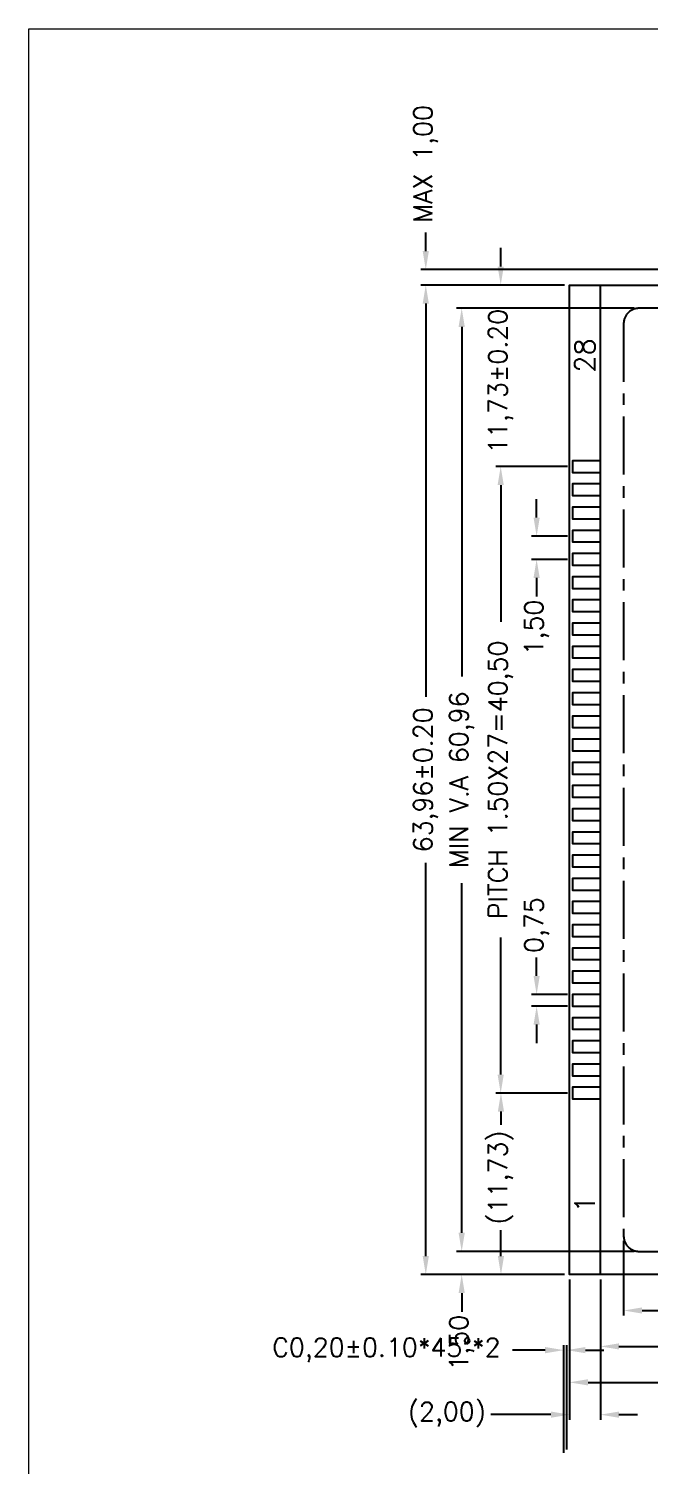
# Model space of a CAD drawing. Header units: millimetres. Extents: x 496 to 1208, y 1378 to 1539.
# Drawn here: x 495.6 to 535.7, y 1446.5 to 1539.4 of the extents above; entities that cross this region are included whole.
import ezdxf
from ezdxf.enums import TextEntityAlignment as Align

# ---------------------------------------------------------------- set-up
doc = ezdxf.new("R2010")
doc.units = ezdxf.units.MM
doc.header["$LTSCALE"] = 3
doc.linetypes.add('CENTER', pattern=[2, 1.25, -0.25, 0.25, -0.25])
doc.layers.add('1', color=7, linetype='Continuous')
doc.layers.add('DIM', color=4, linetype='Continuous')
doc.styles.add('romans', font='romans.shx')
doc.dimstyles.new('LCDDIM', dxfattribs={"dimtxt": 1.3, "dimasz": 1.04, "dimexe": 0.325, "dimexo": 0.325, "dimgap": 0.26, "dimtad": 0, "dimzin": 0, "dimtxsty": 'Standard', "dimcen": 2.5, "dimadec": 0, "dimazin": 0, "dimtfac": 1, "dimtofl": 0, "dimtmove": 0, "dimatfit": 0, "dimfxl": 1, "dimarcsym": 0})

# ---------------------------------------------------------------- blocks, each defined once
blk = doc.blocks.new('*D147')
at = {"layer": 'Defpoints', "color": 0}
for p in [(526.078, 1511.053), (530.722, 1511.053), (530.722, 1470.553)]:
    blk.add_point(p, dxfattribs=at)
at = {"layer": 'DIM', "color": 0, "lineweight": -2}
for p, q in [((530.397, 1511.053), (525.753, 1511.053)), ((526.078, 1509.853), (526.078, 1501.006)), ((526.078, 1471.753), (526.078, 1480.6)), ((530.397, 1470.553), (525.753, 1470.553))]:
    blk.add_line(p, q, dxfattribs=at)
at = {"layer": 'DIM', "color": 0}
for points in [[(525.878, 1509.853), (526.278, 1509.853), (526.078, 1511.053)], [(525.878, 1471.753), (526.278, 1471.753), (526.078, 1470.553)]]:
    blk.add_solid(points, dxfattribs=at)
at = {"layer": 'DIM', "color": 0, "insert": (526.078, 1490.803), "char_height": 1.2, "attachment_point": 5, "rotation": 90, "style": 'romans'}
blk.add_mtext('PITCH 1.50X27=40,50', dxfattribs=at)
blk = doc.blocks.new('*D148')
at = {"layer": 'Defpoints', "color": 0}
for p in [(528.4, 1476.928), (530.722, 1476.928), (530.722, 1476.178)]:
    blk.add_point(p, dxfattribs=at)
at = {"layer": 'DIM', "color": 0, "lineweight": -2}
for p, q in [((528.4, 1478.128), (528.4, 1479.328)), ((530.397, 1476.928), (528.075, 1476.928)), ((530.397, 1476.178), (528.075, 1476.178)), ((528.4, 1474.978), (528.4, 1473.778))]:
    blk.add_line(p, q, dxfattribs=at)
at = {"layer": 'DIM', "color": 0}
for points in [[(528.2, 1478.128), (528.6, 1478.128), (528.4, 1476.928)], [(528.2, 1474.978), (528.6, 1474.978), (528.4, 1476.178)]]:
    blk.add_solid(points, dxfattribs=at)
at = {"layer": 'DIM', "color": 0, "insert": (528.4, 1481.416), "char_height": 1.2, "attachment_point": 5, "rotation": 90, "style": 'romans'}
blk.add_mtext('0,75', dxfattribs=at)
blk = doc.blocks.new('*D151')
at = {"layer": 'Defpoints', "color": 0}
for p in [(523.556, 1521.283), (535.022, 1521.283), (535.022, 1460.323)]:
    blk.add_point(p, dxfattribs=at)
at = {"layer": 'DIM', "color": 0, "lineweight": -2}
for p, q in [((534.697, 1521.283), (523.231, 1521.283)), ((523.556, 1520.083), (523.556, 1497.491)), ((523.556, 1461.523), (523.556, 1484.114)), ((534.697, 1460.323), (523.231, 1460.323))]:
    blk.add_line(p, q, dxfattribs=at)
at = {"layer": 'DIM', "color": 0}
for points in [[(523.356, 1520.083), (523.756, 1520.083), (523.556, 1521.283)], [(523.356, 1461.523), (523.756, 1461.523), (523.556, 1460.323)]]:
    blk.add_solid(points, dxfattribs=at)
at = {"layer": 'DIM', "color": 0, "insert": (523.556, 1490.803), "char_height": 1.2, "attachment_point": 5, "rotation": 90, "style": 'romans'}
blk.add_mtext('MIN V.A 60,96', dxfattribs=at)
blk = doc.blocks.new('*D152')
at = {"layer": 'Defpoints', "color": 0}
for p in [(521.234, 1522.783), (530.522, 1522.783), (530.522, 1458.823)]:
    blk.add_point(p, dxfattribs=at)
at = {"layer": 'DIM', "color": 0, "lineweight": -2}
for p, q in [((530.197, 1522.783), (520.909, 1522.783)), ((521.234, 1521.583), (521.234, 1496.177)), ((521.234, 1460.023), (521.234, 1485.428)), ((530.197, 1458.823), (520.909, 1458.823))]:
    blk.add_line(p, q, dxfattribs=at)
at = {"layer": 'DIM', "color": 0}
for points in [[(521.034, 1521.583), (521.434, 1521.583), (521.234, 1522.783)], [(521.034, 1460.023), (521.434, 1460.023), (521.234, 1458.823)]]:
    blk.add_solid(points, dxfattribs=at)
at = {"layer": 'DIM', "color": 0, "insert": (521.234, 1490.803), "char_height": 1.2, "attachment_point": 5, "rotation": 90, "style": 'romans'}
blk.add_mtext('63,96%%p0.20', dxfattribs=at)
blk = doc.blocks.new('*D153')
at = {"layer": 'Defpoints', "color": 0}
for p in [(530.351, 1453.938), (530.151, 1446.985), (530.351, 1447.185)]:
    blk.add_point(p, dxfattribs=at)
at = {"layer": 'DIM', "color": 0, "lineweight": -2}
for p, q in [((530.151, 1447.31), (530.151, 1454.263)), ((530.351, 1447.51), (530.351, 1454.263)), ((528.951, 1453.938), (526.847, 1453.938)), ((531.551, 1453.938), (532.751, 1453.938))]:
    blk.add_line(p, q, dxfattribs=at)
at = {"layer": 'DIM', "color": 0}
for points in [[(528.951, 1454.138), (528.951, 1453.738), (530.151, 1453.938)], [(531.551, 1454.138), (531.551, 1453.738), (530.351, 1453.938)]]:
    blk.add_solid(points, dxfattribs=at)
at = {"layer": 'DIM', "color": 0, "insert": (518.687, 1453.938), "char_height": 1.2, "attachment_point": 5, "style": 'romans'}
blk.add_mtext('{\\Ftxt.shx|c1;C0,20%%P0.10*45%%D*2}', dxfattribs=at)
blk = doc.blocks.new('*D164')
at = {"layer": 'Defpoints', "color": 0}
for p in [(534.022, 1461.323), (579.742, 1461.323), (534.022, 1456.501)]:
    blk.add_point(p, dxfattribs=at)
at = {"layer": 'DIM', "color": 0, "lineweight": -2}
for p, q in [((534.022, 1460.998), (534.022, 1456.176)), ((579.742, 1460.998), (579.742, 1456.176)), ((535.222, 1456.501), (550.194, 1456.501)), ((578.542, 1456.501), (563.571, 1456.501))]:
    blk.add_line(p, q, dxfattribs=at)
at = {"layer": 'DIM', "color": 0}
for points in [[(535.222, 1456.701), (535.222, 1456.301), (534.022, 1456.501)], [(578.542, 1456.701), (578.542, 1456.301), (579.742, 1456.501)]]:
    blk.add_solid(points, dxfattribs=at)
at = {"layer": 'DIM', "color": 0, "insert": (556.882, 1456.501), "char_height": 1.2, "attachment_point": 5, "style": 'romans'}
blk.add_mtext('MIN V.A 45,72', dxfattribs=at)
blk = doc.blocks.new('*D165')
at = {"layer": 'Defpoints', "color": 0}
for p in [(532.522, 1458.823), (581.242, 1458.823), (532.522, 1454.179)]:
    blk.add_point(p, dxfattribs=at)
at = {"layer": 'DIM', "color": 0, "lineweight": -2}
for p, q in [((532.522, 1458.498), (532.522, 1453.854)), ((581.242, 1458.498), (581.242, 1453.854)), ((533.722, 1454.179), (551.479, 1454.179)), ((580.042, 1454.179), (562.285, 1454.179))]:
    blk.add_line(p, q, dxfattribs=at)
at = {"layer": 'DIM', "color": 0}
for points in [[(533.722, 1454.379), (533.722, 1453.979), (532.522, 1454.179)], [(580.042, 1454.379), (580.042, 1453.979), (581.242, 1454.179)]]:
    blk.add_solid(points, dxfattribs=at)
at = {"layer": 'DIM', "color": 0, "insert": (556.882, 1454.179), "char_height": 1.2, "attachment_point": 5, "style": 'romans'}
blk.add_mtext('48,72%%p0.20', dxfattribs=at)
blk = doc.blocks.new('*D166')
at = {"layer": 'Defpoints', "color": 0}
for p in [(530.522, 1458.823), (583.242, 1458.823), (530.522, 1451.857)]:
    blk.add_point(p, dxfattribs=at)
at = {"layer": 'DIM', "color": 0, "lineweight": -2}
for p, q in [((530.522, 1458.498), (530.522, 1451.532)), ((583.242, 1458.498), (583.242, 1451.532)), ((531.722, 1451.857), (551.479, 1451.857)), ((582.042, 1451.857), (562.285, 1451.857))]:
    blk.add_line(p, q, dxfattribs=at)
at = {"layer": 'DIM', "color": 0}
for points in [[(531.722, 1452.057), (531.722, 1451.657), (530.522, 1451.857)], [(582.042, 1452.057), (582.042, 1451.657), (583.242, 1451.857)]]:
    blk.add_solid(points, dxfattribs=at)
at = {"layer": 'DIM', "color": 0, "insert": (556.882, 1451.857), "char_height": 1.2, "attachment_point": 5, "style": 'romans'}
blk.add_mtext('52,72%%p0.20', dxfattribs=at)
blk = doc.blocks.new('*D167')
at = {"layer": 'Defpoints', "color": 0}
for p in [(530.522, 1458.823), (532.522, 1458.823), (532.522, 1449.768)]:
    blk.add_point(p, dxfattribs=at)
at = {"layer": 'DIM', "color": 0, "lineweight": -2}
for p, q in [((530.522, 1458.498), (530.522, 1449.443)), ((532.522, 1458.498), (532.522, 1449.443)), ((529.322, 1449.768), (525.429, 1449.768)), ((533.722, 1449.768), (534.922, 1449.768))]:
    blk.add_line(p, q, dxfattribs=at)
at = {"layer": 'DIM', "color": 0}
for points in [[(529.322, 1449.968), (529.322, 1449.568), (530.522, 1449.768)], [(533.722, 1449.968), (533.722, 1449.568), (532.522, 1449.768)]]:
    blk.add_solid(points, dxfattribs=at)
at = {"layer": 'DIM', "color": 0, "insert": (522.597, 1449.768), "char_height": 1.2, "attachment_point": 5, "style": 'romans'}
blk.add_mtext('(2,00)', dxfattribs=at)
blk = doc.blocks.new('*D168')
at = {"layer": 'Defpoints', "color": 0}
for p in [(534.022, 1460.323), (523.556, 1458.823), (530.522, 1458.823)]:
    blk.add_point(p, dxfattribs=at)
at = {"layer": 'DIM', "color": 0, "lineweight": -2}
for p, q in [((523.556, 1461.523), (523.556, 1462.723)), ((533.697, 1460.323), (523.231, 1460.323)), ((530.197, 1458.823), (523.231, 1458.823)), ((523.556, 1457.623), (523.556, 1456.423))]:
    blk.add_line(p, q, dxfattribs=at)
at = {"layer": 'DIM', "color": 0}
for points in [[(523.356, 1461.523), (523.756, 1461.523), (523.556, 1460.323)], [(523.356, 1457.623), (523.756, 1457.623), (523.556, 1458.823)]]:
    blk.add_solid(points, dxfattribs=at)
at = {"layer": 'DIM', "color": 0, "insert": (523.556, 1454.42), "char_height": 1.2, "attachment_point": 5, "rotation": 90, "style": 'romans'}
blk.add_mtext('1,50', dxfattribs=at)
blk = doc.blocks.new('*D170')
at = {"layer": 'Defpoints', "color": 0}
for p in [(530.722, 1470.553), (526.093, 1458.823), (530.522, 1458.823)]:
    blk.add_point(p, dxfattribs=at)
at = {"layer": 'DIM', "color": 0, "lineweight": -2}
for p, q in [((530.397, 1470.553), (525.768, 1470.553)), ((526.093, 1469.353), (526.093, 1468.508)), ((526.093, 1460.023), (526.093, 1461.702)), ((530.197, 1458.823), (525.768, 1458.823))]:
    blk.add_line(p, q, dxfattribs=at)
at = {"layer": 'DIM', "color": 0}
for points in [[(525.893, 1469.353), (526.293, 1469.353), (526.093, 1470.553)], [(525.893, 1460.023), (526.293, 1460.023), (526.093, 1458.823)]]:
    blk.add_solid(points, dxfattribs=at)
at = {"layer": 'DIM', "color": 0, "insert": (526.093, 1465.105), "char_height": 1.2, "attachment_point": 5, "rotation": 90, "style": 'romans'}
blk.add_mtext('(11,73)', dxfattribs=at)
blk = doc.blocks.new('*D174')
at = {"layer": 'Defpoints', "color": 0}
for p in [(530.522, 1522.783), (526.078, 1511.053), (530.722, 1511.053)]:
    blk.add_point(p, dxfattribs=at)
at = {"layer": 'DIM', "color": 0, "lineweight": -2}
for p, q in [((526.078, 1523.983), (526.078, 1525.183)), ((530.197, 1522.783), (525.753, 1522.783)), ((530.397, 1511.053), (525.753, 1511.053)), ((526.078, 1509.853), (526.078, 1508.653))]:
    blk.add_line(p, q, dxfattribs=at)
at = {"layer": 'DIM', "color": 0}
for points in [[(525.878, 1523.983), (526.278, 1523.983), (526.078, 1522.783)], [(525.878, 1509.853), (526.278, 1509.853), (526.078, 1511.053)]]:
    blk.add_solid(points, dxfattribs=at)
at = {"layer": 'DIM', "color": 0, "insert": (526.078, 1516.561), "char_height": 1.2, "attachment_point": 5, "rotation": 90, "style": 'romans'}
blk.add_mtext('11,73%%p0.20', dxfattribs=at)
blk = doc.blocks.new('*D175')
at = {"layer": 'Defpoints', "color": 0}
for p in [(530.722, 1506.553), (528.4, 1505.053), (530.722, 1505.053)]:
    blk.add_point(p, dxfattribs=at)
at = {"layer": 'DIM', "color": 0, "lineweight": -2}
for p, q in [((528.4, 1507.753), (528.4, 1508.953)), ((530.397, 1506.553), (528.075, 1506.553)), ((530.397, 1505.053), (528.075, 1505.053)), ((528.4, 1503.853), (528.4, 1502.653))]:
    blk.add_line(p, q, dxfattribs=at)
at = {"layer": 'DIM', "color": 0}
for points in [[(528.2, 1507.753), (528.6, 1507.753), (528.4, 1506.553)], [(528.2, 1503.853), (528.6, 1503.853), (528.4, 1505.053)]]:
    blk.add_solid(points, dxfattribs=at)
at = {"layer": 'DIM', "color": 0, "insert": (528.4, 1500.65), "char_height": 1.2, "attachment_point": 5, "rotation": 90, "style": 'romans'}
blk.add_mtext('1,50', dxfattribs=at)
blk = doc.blocks.new('*D179')
at = {"layer": 'Defpoints', "color": 0}
for p in [(521.234, 1523.783), (556.882, 1523.783), (530.522, 1522.783)]:
    blk.add_point(p, dxfattribs=at)
at = {"layer": 'DIM', "color": 0, "lineweight": -2}
for p, q in [((521.234, 1524.983), (521.234, 1526.183)), ((556.557, 1523.783), (520.909, 1523.783)), ((530.197, 1522.783), (520.909, 1522.783)), ((521.234, 1521.583), (521.234, 1520.383))]:
    blk.add_line(p, q, dxfattribs=at)
at = {"layer": 'DIM', "color": 0}
for points in [[(521.034, 1524.983), (521.434, 1524.983), (521.234, 1523.783)], [(521.034, 1521.583), (521.434, 1521.583), (521.234, 1522.783)]]:
    blk.add_solid(points, dxfattribs=at)
at = {"layer": 'DIM', "color": 0, "insert": (521.234, 1530.614), "char_height": 1.2, "attachment_point": 5, "rotation": 90, "style": 'romans'}
blk.add_mtext('MAX 1,00', dxfattribs=at)

msp = doc.modelspace()

# ---------------------------------------------------------------- linework, layer by layer
msp.add_lwpolyline([(583.242, 1522.783), (583.242, 1458.823), (530.522, 1458.823), (530.522, 1522.783)], close=True)
for points in [[(532.522, 1458.823), (532.522, 1522.783)], [(532.522, 1511.428), (530.722, 1511.428), (530.722, 1510.678), (532.522, 1510.678)], [(532.522, 1509.928), (530.722, 1509.928), (530.722, 1509.178), (532.522, 1509.178)], [(532.522, 1508.428), (530.722, 1508.428), (530.722, 1507.678), (532.522, 1507.678)], [(532.522, 1506.928), (530.722, 1506.928), (530.722, 1506.178), (532.522, 1506.178)], [(532.522, 1505.428), (530.722, 1505.428), (530.722, 1504.678), (532.522, 1504.678)], [(532.522, 1503.928), (530.722, 1503.928), (530.722, 1503.178), (532.522, 1503.178)], [(532.522, 1502.428), (530.722, 1502.428), (530.722, 1501.678), (532.522, 1501.678)], [(532.522, 1500.928), (530.722, 1500.928), (530.722, 1500.178), (532.522, 1500.178)], [(532.522, 1499.428), (530.722, 1499.428), (530.722, 1498.678), (532.522, 1498.678)], [(532.522, 1497.928), (530.722, 1497.928), (530.722, 1497.178), (532.522, 1497.178)], [(532.522, 1496.428), (530.722, 1496.428), (530.722, 1495.678), (532.522, 1495.678)], [(532.522, 1494.928), (530.722, 1494.928), (530.722, 1494.178), (532.522, 1494.178)], [(532.522, 1493.428), (530.722, 1493.428), (530.722, 1492.678), (532.522, 1492.678)], [(532.522, 1491.928), (530.722, 1491.928), (530.722, 1491.178), (532.522, 1491.178)], [(532.522, 1490.428), (530.722, 1490.428), (530.722, 1489.678), (532.522, 1489.678)], [(532.522, 1488.928), (530.722, 1488.928), (530.722, 1488.178), (532.522, 1488.178)], [(532.522, 1487.428), (530.722, 1487.428), (530.722, 1486.678), (532.522, 1486.678)], [(532.522, 1485.928), (530.722, 1485.928), (530.722, 1485.178), (532.522, 1485.178)], [(532.522, 1484.428), (530.722, 1484.428), (530.722, 1483.678), (532.522, 1483.678)], [(532.522, 1482.928), (530.722, 1482.928), (530.722, 1482.178), (532.522, 1482.178)], [(532.522, 1481.428), (530.722, 1481.428), (530.722, 1480.678), (532.522, 1480.678)], [(532.522, 1479.928), (530.722, 1479.928), (530.722, 1479.178), (532.522, 1479.178)], [(532.522, 1478.428), (530.722, 1478.428), (530.722, 1477.678), (532.522, 1477.678)], [(532.522, 1476.928), (530.722, 1476.928), (530.722, 1476.178), (532.522, 1476.178)], [(532.522, 1475.428), (530.722, 1475.428), (530.722, 1474.678), (532.522, 1474.678)], [(532.522, 1473.928), (530.722, 1473.928), (530.722, 1473.178), (532.522, 1473.178)], [(532.522, 1472.428), (530.722, 1472.428), (530.722, 1471.678), (532.522, 1471.678)], [(532.522, 1470.928), (530.722, 1470.928), (530.722, 1470.178), (532.522, 1470.178)]]:
    msp.add_lwpolyline(points)
at = {"linetype": 'CENTER'}
msp.add_lwpolyline([(578.742, 1521.283), (535.022, 1521.283, 0.414214), (534.022, 1520.283), (534.022, 1461.323, 0.414214), (535.022, 1460.323), (578.742, 1460.323, 0.414214), (579.742, 1461.323), (579.742, 1520.283, 0.414214)], format="xyb", close=True, dxfattribs=at)
at = {"layer": '1', "lineweight": 20}
msp.add_lwpolyline([(495.567, 1539.352), (724.891, 1539.352), (724.891, 1379.544), (495.567, 1379.544)], close=True, dxfattribs=at)

# ---------------------------------------------------------------- texts
at = {"style": 'romans'}
for s, p in [('28', (531.522, 1518.23)), ('1', (531.522, 1463.375))]:
    msp.add_text(s, height=1.29, rotation=90, dxfattribs=at).set_placement(p, align=Align.MIDDLE)

# ---------------------------------------------------------------- dimensions: what is measured, and where the dimension line sits
at = {"layer": 'DIM'}
for base, p1, p2, angle, text, picture, middle in [((521.234, 1523.783), (530.522, 1522.783), (556.882, 1523.783), 90, 'MAX <>', '*D179', (521.234, 1530.614)), ((523.556, 1521.283), (535.022, 1460.323), (535.022, 1521.283), 90, 'MIN V.A <>', '*D151', (523.556, 1490.803)), ((526.078, 1511.053), (530.722, 1470.553), (530.722, 1511.053), 90, 'PITCH 1.50X27=<>', '*D147', (526.078, 1490.803)), ((534.022, 1456.501), (579.742, 1461.323), (534.022, 1461.323), 180, 'MIN V.A <>', '*D164', (556.882, 1456.501)), ((530.522, 1451.857), (583.242, 1458.823), (530.522, 1458.823), 180, '<>%%p0.20', '*D166', (556.882, 1451.857)), ((532.522, 1454.179), (581.242, 1458.823), (532.522, 1458.823), 180, '<>%%p0.20', '*D165', (556.882, 1454.179))]:
    dim = msp.add_linear_dim(base=base, p1=p1, p2=p2, angle=angle, text=text, dimstyle='LCDDIM', override={"dimtxt": 1.2, "dimasz": 1.2, "dimtxsty": 'romans'}, dxfattribs=at)
    dim.commit()
    dim.dimension.update_dxf_attribs({"geometry": picture, "text_midpoint": middle})
for base, p1, p2, text, picture, middle in [((526.078, 1511.053), (530.522, 1522.783), (530.722, 1511.053), '<>%%p0.20', '*D174', (526.078, 1516.561)), ((526.093, 1458.823), (530.722, 1470.553), (530.522, 1458.823), '(<>)', '*D170', (526.093, 1465.105))]:
    dim = msp.add_linear_dim(base=base, p1=p1, p2=p2, angle=90, text=text, dimstyle='LCDDIM', override={"dimtxt": 1.2, "dimasz": 1.2, "dimtxsty": 'romans'}, dxfattribs=at)
    dim.commit()
    dim.dimension.update_dxf_attribs({"geometry": picture, "text_midpoint": middle, "dimtype": 160})
dim = msp.add_aligned_dim(p1=(530.522, 1458.823), p2=(530.522, 1522.783), distance=9.288, text='<>%%p0.20', dimstyle='LCDDIM', override={"dimtxt": 1.2, "dimasz": 1.2, "dimtxsty": 'romans'}, dxfattribs=at)
dim.commit()
dim.dimension.update_dxf_attribs({"geometry": '*D152', "text_midpoint": (521.234, 1490.803)})
for base, p1, p2, picture, middle in [((528.4, 1505.053), (530.722, 1506.553), (530.722, 1505.053), '*D175', (528.4, 1500.65)), ((528.4, 1476.928), (530.722, 1476.178), (530.722, 1476.928), '*D148', (528.4, 1481.416)), ((523.556, 1458.823), (534.022, 1460.323), (530.522, 1458.823), '*D168', (523.556, 1454.42))]:
    dim = msp.add_linear_dim(base=base, p1=p1, p2=p2, angle=90, dimstyle='LCDDIM', override={"dimtxt": 1.2, "dimasz": 1.2, "dimtxsty": 'romans'}, dxfattribs=at)
    dim.commit()
    dim.dimension.update_dxf_attribs({"geometry": picture, "text_midpoint": middle})
for base, p1, p2, text, picture, middle in [((532.522, 1449.768), (530.522, 1458.823), (532.522, 1458.823), '(<>)', '*D167', (522.597, 1449.768)), ((530.351, 1453.938), (530.151, 1446.985), (530.351, 1447.185), '{\\Ftxt.shx|c1;C<>%%P0.10*45%%D*2}', '*D153', (518.687, 1453.938))]:
    dim = msp.add_linear_dim(base=base, p1=p1, p2=p2, text=text, dimstyle='LCDDIM', override={"dimtxt": 1.2, "dimasz": 1.2, "dimtxsty": 'romans'}, dxfattribs=at)
    dim.commit()
    dim.dimension.update_dxf_attribs({"geometry": picture, "text_midpoint": middle, "dimtype": 160})

doc.saveas('drawing.dxf')
